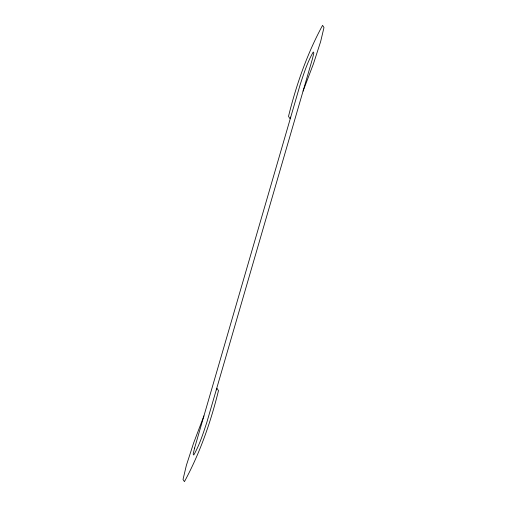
<?xml version="1.0" encoding="UTF-8"?>
<svg xmlns="http://www.w3.org/2000/svg" width="507" height="507" viewBox="0 0 507 507"><rect width="100%" height="100%" fill="white"/><g stroke="black" fill="none" stroke-linecap="round" stroke-linejoin="round"><path stroke-width="0.76" d="M303.072 91.102L313.427 63.844L320.633 41.625L323.979 27.536L322.572 25.35C307.077 53.837 296.234 84.935 288.508 116.382L289.909 118.568L290.739 117.098M203.928 415.898L193.573 443.156L186.367 465.375L183.021 479.464L184.428 481.65C199.923 453.163 210.766 422.065 218.492 390.618L217.091 388.432L216.261 389.902M194.593 448.042L193.154 454.076L193.756 455.013C199.65 444.709 203.237 433.27 206.926 422.039L312.407 58.958L313.846 52.924L313.244 51.987C307.35 62.291 303.763 73.73 300.074 84.961L194.593 448.042"/></g></svg>
